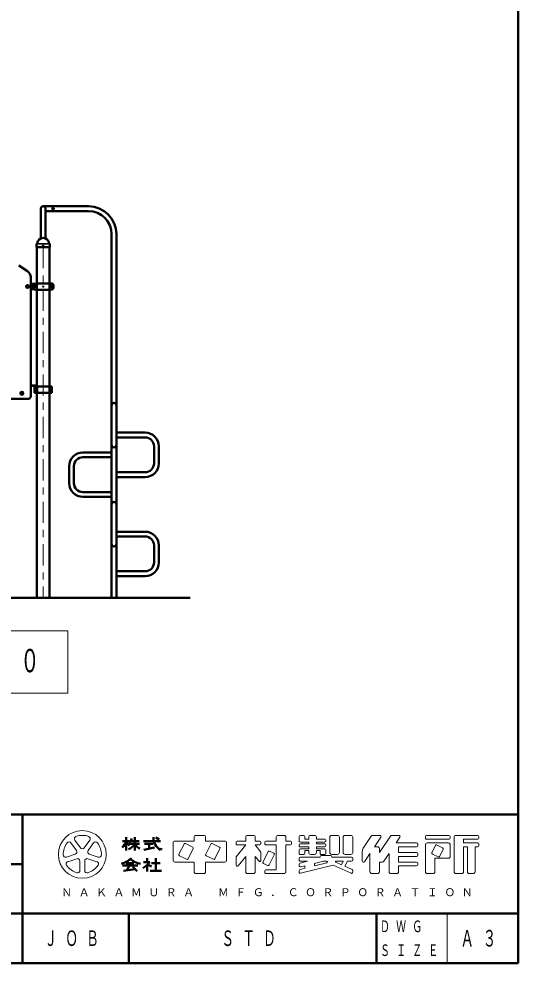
# Model space of a CAD drawing. Units: millimetres on the paper, scale 1:50. Extents: x -385 to 0, y -594 to 267.
# Drawn here: x -70.5 to 0, y -297 to -163.5 of the extents above; entities that cross this region are included whole.
import ezdxf

# ---------------------------------------------------------------- set-up
doc = ezdxf.new("R2010")
doc.units = ezdxf.units.MM
doc.linetypes.add('USER1', pattern=[4.5, 2.5, -2])
doc.linetypes.add('USER2', pattern=[6, 3, -1, 1, -1])
doc.layers.add('LY_1', color=140, linetype='Continuous', lineweight=50)
doc.styles.add('ＭＳ ゴシック', font='')
doc.styles.get('ＭＳ ゴシック').set_extended_font_data('MS Gothic')

msp = doc.modelspace()

# ---------------------------------------------------------------- linework, layer by layer
at = {"layer": 'LY_1', "color": 7}
for p, q in [((0, -297), (0, -30)), ((-46.346, -245.34), (-159.32, -245.34)), ((-385, -276), (0, -276)), ((-385, -297), (0, -297))]:
    msp.add_line(p, q, dxfattribs=at)
at = {"layer": 'LY_1'}
for p, q in [((-67.44, -194.546), (-67.44, -190.34)), ((-66.209, -190), (-67.1, -190)), ((-66.76, -194.546), (-66.76, -190.34)), ((-66.209, -190.68), (-66.76, -190.68)), ((-66.209, -190), (-60.7, -190)), ((-66.209, -190.68), (-60.7, -190.68)), ((-57.44, -193.94), (-57.44, -245.34)), ((-56.76, -193.94), (-56.76, -245.34)), ((-68.029, -195.75), (-68.021, -195.353)), ((-68.02, -195.76), (-68.029, -195.75)), ((-68.02, -195.76), (-66.181, -195.76)), ((-67.997, -195.295), (-67.975, -195.273)), ((-67.991, -195.76), (-67.991, -245.34)), ((-66.204, -195.295), (-66.226, -195.273)), ((-66.209, -195.76), (-66.209, -245.34)), ((-66.171, -195.75), (-66.181, -195.76)), ((-66.171, -195.75), (-66.18, -195.353)), ((-70.53, -198.391), (-69.306, -199.187)), ((-68.85, -216.84), (-68.85, -200.016)), ((-69.38, -201.294), (-69.3, -201.248)), ((-69.38, -201.294), (-69.38, -201.386)), ((-69.38, -201.386), (-69.3, -201.432)), ((-69.3, -201.248), (-69.22, -201.294)), ((-69.3, -201.432), (-69.22, -201.386)), ((-69.22, -201.294), (-69.22, -201.386)), ((-68.02, -200.89), (-68.85, -200.963)), ((-66.18, -200.89), (-68.021, -200.89)), ((-66.18, -200.89), (-65.865, -200.918)), ((-68.02, -201.79), (-68.85, -201.718)), ((-66.18, -201.79), (-68.021, -201.79)), ((-66.18, -201.79), (-65.865, -201.762)), ((-67.991, -215.34), (-68.85, -215.34)), ((-67.991, -215.386), (-68.85, -215.386)), ((-68.337, -215.46), (-68.337, -216.36)), ((-68.337, -215.46), (-65.864, -215.46)), ((-68.181, -215.46), (-68.181, -216.36)), ((-68.122, -215.46), (-68.122, -216.36)), ((-67.935, -215.46), (-67.935, -216.36)), ((-66.03, -215.46), (-66.03, -216.36)), ((-65.864, -215.46), (-65.864, -216.36)), ((-79.95, -217.24), (-69.25, -217.24)), ((-70.18, -216.394), (-70.1, -216.348)), ((-70.18, -216.394), (-70.18, -216.486)), ((-70.18, -216.486), (-70.1, -216.532)), ((-70.1, -216.348), (-70.02, -216.394)), ((-70.1, -216.532), (-70.02, -216.486)), ((-70.02, -216.394), (-70.02, -216.486)), ((-68.337, -216.36), (-65.864, -216.36)), ((-52.7, -222), (-56.76, -222)), ((-52.7, -222.68), (-56.76, -222.68)), ((-51.44, -226.34), (-51.44, -223.94)), ((-50.76, -226.34), (-50.76, -223.94)), ((-61.5, -224.8), (-57.44, -224.8)), ((-61.5, -225.48), (-57.44, -225.48)), ((-63.44, -229.14), (-63.44, -226.74)), ((-62.76, -229.14), (-62.76, -226.74)), ((-56.76, -227.6), (-52.7, -227.6)), ((-56.76, -228.28), (-52.7, -228.28)), ((-57.44, -230.4), (-61.5, -230.4)), ((-57.44, -231.08), (-61.5, -231.08)), ((-52.7, -236), (-56.76, -236)), ((-52.7, -236.68), (-56.76, -236.68)), ((-51.44, -240.34), (-51.44, -237.94)), ((-50.76, -240.34), (-50.76, -237.94)), ((-56.76, -241.6), (-52.7, -241.6)), ((-56.76, -242.28), (-52.7, -242.28)), ((-70, -276), (-70, -297)), ((-55.901, -279.747), (-54.956, -279.747)), ((-55.361, -279.207), (-55.361, -281.097)), ((-54.915, -280.152), (-53.471, -280.152)), ((-54.769, -279.747), (-53.525, -279.747)), ((-54.146, -279.207), (-54.146, -281.097)), ((-52.931, -279.747), (-50.501, -279.747)), ((-52.796, -280.152), (-51.581, -280.152)), ((-52.121, -280.152), (-52.121, -280.827)), ((-50.719, -279.533), (-51.16, -279.239)), ((-52.889, -280.98), (-51.353, -280.673)), ((-187.5, -283), (-70, -283)), ((-55.361, -282.852), (-54.281, -282.852)), ((-52.931, -282.717), (-52.051, -282.717)), ((-52.391, -282.177), (-52.391, -282.717)), ((-51.783, -282.852), (-50.568, -282.852)), ((-51.176, -282.177), (-51.176, -283.932)), ((-55.901, -283.216), (-53.741, -283.216)), ((-55.765, -283.933), (-54.113, -283.696)), ((-54.899, -283.216), (-55.289, -283.864)), ((-54.416, -283.393), (-53.81, -283.999)), ((-52.391, -283.09), (-52.391, -284.067)), ((-52.34, -283.04), (-51.796, -283.354)), ((-51.986, -283.932), (-50.366, -283.932)), ((-242.5, -290), (0, -290)), ((-55, -290), (-55, -297)), ((-20, -290), (-20, -297))]:
    msp.add_line(p, q, dxfattribs=at)
at = {"layer": 'LY_1', "color": 7, "lineweight": 13}
for p, q in [((-67.994, -195.33), (-66.207, -195.33)), ((-67.958, -195.26), (-66.246, -195.26)), ((-68.066, -201.155), (-68.435, -201.155)), ((-68.435, -201.525), (-68.435, -201.155)), ((-68.066, -201.525), (-68.435, -201.525)), ((-66.135, -201.155), (-65.766, -201.155)), ((-66.135, -201.525), (-65.766, -201.525)), ((-65.766, -201.525), (-65.766, -201.155)), ((-63.632, -250.022), (-120.432, -250.022)), ((-63.632, -258.822), (-63.632, -250.022)), ((-120.432, -258.822), (-63.632, -258.822)), ((-45.506, -278.937), (-44.426, -278.937)), ((-38.216, -278.937), (-37.406, -278.937)), ((-33.896, -278.937), (-33.086, -278.937)), ((-30.764, -278.937), (-30.278, -278.937)), ((-28.766, -278.937), (-29.306, -278.937)), ((-26.336, -278.937), (-25.526, -278.937)), ((-24.446, -278.937), (-23.636, -278.937)), ((-20.521, -278.937), (-19.529, -278.937)), ((-17.821, -278.937), (-16.829, -278.937)), ((-12.944, -278.937), (-9.758, -278.937)), ((-8.786, -278.937), (-5.708, -278.937)), ((-62.39, -281.083), (-63.175, -280.003)), ((-62.629, -279.607), (-61.844, -280.687)), ((-61.298, -280.687), (-60.513, -279.607)), ((-59.967, -280.003), (-60.752, -281.083)), ((-48.746, -280.017), (-48.746, -282.447)), ((-48.476, -279.747), (-45.776, -279.747)), ((-47.198, -280.162), (-47.918, -281.6)), ((-45.975, -280.592), (-46.981, -280.089)), ((-45.776, -279.207), (-45.776, -279.747)), ((-44.156, -279.207), (-44.156, -279.747)), ((-44.156, -279.747), (-41.456, -279.747)), ((-43.418, -280.162), (-44.138, -281.6)), ((-42.195, -280.592), (-43.201, -280.089)), ((-41.186, -280.017), (-41.186, -282.447)), ((-39.836, -279.909), (-39.836, -280.125)), ((-38.486, -280.287), (-39.836, -281.974)), ((-39.674, -279.747), (-38.486, -279.747)), ((-39.674, -280.287), (-38.486, -280.287)), ((-38.486, -279.207), (-38.486, -279.747)), ((-37.136, -279.207), (-37.136, -279.747)), ((-37.136, -279.747), (-36.488, -279.747)), ((-37.136, -280.287), (-36.326, -281.299)), ((-37.136, -280.287), (-36.488, -280.287)), ((-36.326, -279.909), (-36.326, -280.125)), ((-35.786, -279.909), (-35.786, -280.125)), ((-35.624, -279.747), (-34.166, -279.747)), ((-35.624, -280.287), (-34.166, -280.287)), ((-34.166, -279.207), (-34.166, -279.747)), ((-34.166, -280.287), (-34.166, -283.797)), ((-32.816, -279.207), (-32.816, -279.747)), ((-32.816, -279.747), (-32.168, -279.747)), ((-32.816, -280.287), (-32.816, -284.067)), ((-32.816, -280.287), (-32.168, -280.287)), ((-32.006, -279.909), (-32.006, -280.125)), ((-30.926, -279.099), (-30.926, -279.72)), ((-30.926, -280.314), (-30.926, -280.395)), ((-30.764, -279.882), (-29.576, -279.882)), ((-30.764, -280.152), (-29.576, -280.152)), ((-30.116, -279.099), (-30.116, -279.477)), ((-30.116, -279.477), (-29.576, -279.477)), ((-29.576, -279.207), (-29.576, -279.477)), ((-29.576, -279.882), (-29.576, -280.152)), ((-28.496, -279.207), (-28.496, -279.477)), ((-28.496, -279.477), (-27.308, -279.477)), ((-28.496, -279.882), (-27.308, -279.882)), ((-28.496, -279.882), (-28.496, -280.152)), ((-28.496, -280.152), (-27.308, -280.152)), ((-27.146, -279.639), (-27.146, -279.72)), ((-27.146, -280.314), (-27.146, -280.395)), ((-26.606, -279.207), (-26.606, -281.367)), ((-25.256, -279.207), (-25.256, -281.367)), ((-24.716, -279.207), (-24.716, -281.367)), ((-23.366, -279.207), (-23.366, -281.367)), ((-21.88, -280.758), (-20.746, -279.057)), ((-20.306, -280.557), (-19.394, -279.189)), ((-19.586, -281.367), (-18.046, -279.057)), ((-17.246, -280.017), (-16.694, -279.189)), ((-17.246, -280.017), (-14.348, -280.017)), ((-14.186, -280.179), (-14.186, -280.395)), ((-13.106, -279.099), (-13.106, -279.315)), ((-13.106, -280.287), (-13.106, -284.067)), ((-12.944, -279.477), (-9.758, -279.477)), ((-12.836, -280.017), (-9.866, -280.017)), ((-11.449, -280.305), (-10.659, -280.7)), ((-9.596, -279.099), (-9.596, -279.315)), ((-9.596, -280.287), (-9.596, -281.907)), ((-9.056, -279.207), (-9.056, -284.067)), ((-7.706, -279.477), (-7.706, -280.017)), ((-7.706, -279.477), (-5.708, -279.477)), ((-7.706, -280.017), (-5.708, -280.017)), ((-5.546, -279.099), (-5.546, -279.315)), ((-5.546, -280.179), (-5.546, -280.395)), ((-63.828, -282.015), (-62.559, -281.603)), ((-60.583, -281.603), (-59.313, -282.015)), ((-46.622, -282.248), (-45.902, -280.81)), ((-42.842, -282.248), (-42.122, -280.81)), ((-36.326, -281.299), (-36.326, -282.457)), ((-35.318, -281.242), (-36.038, -282.68)), ((-34.454, -281.674), (-35.174, -283.112)), ((-35.101, -281.169), (-34.527, -281.456)), ((-30.926, -280.989), (-30.926, -281.475)), ((-30.764, -280.557), (-29.576, -280.557)), ((-30.764, -280.827), (-29.576, -280.827)), ((-30.764, -281.637), (-30.278, -281.637)), ((-30.116, -281.097), (-29.576, -281.097)), ((-30.116, -281.097), (-30.116, -281.475)), ((-29.576, -280.557), (-29.576, -280.827)), ((-29.576, -281.097), (-29.576, -281.367)), ((-29.306, -281.637), (-28.766, -281.637)), ((-28.496, -280.557), (-27.308, -280.557)), ((-28.496, -280.557), (-28.496, -280.827)), ((-28.496, -280.827), (-27.308, -280.827)), ((-28.496, -281.097), (-28.496, -281.367)), ((-28.496, -281.097), (-27.956, -281.097)), ((-27.956, -281.097), (-27.956, -281.475)), ((-27.794, -281.637), (-27.308, -281.637)), ((-27.146, -280.989), (-27.146, -281.475)), ((-26.336, -281.637), (-25.526, -281.637)), ((-24.446, -281.637), (-23.636, -281.637)), ((-22.016, -281.207), (-22.016, -282.587)), ((-21.719, -282.677), (-20.936, -281.502)), ((-20.936, -281.502), (-20.936, -284.067)), ((-20.306, -280.557), (-19.856, -280.557)), ((-19.586, -280.827), (-19.586, -281.367)), ((-18.966, -282.596), (-18.236, -281.502)), ((-18.236, -281.502), (-18.236, -284.067)), ((-16.886, -280.557), (-14.348, -280.557)), ((-16.886, -280.557), (-16.886, -281.367)), ((-16.886, -281.367), (-14.348, -281.367)), ((-14.186, -281.529), (-14.186, -281.745)), ((-11.666, -280.378), (-12.17, -281.384)), ((-12.097, -281.601), (-11.307, -281.996)), ((-10.586, -280.918), (-11.09, -281.924)), ((-7.706, -280.557), (-7.166, -280.557)), ((-7.706, -280.557), (-7.706, -284.067)), ((-7.166, -280.557), (-7.166, -284.067)), ((-6.086, -280.557), (-5.708, -280.557)), ((-6.086, -280.557), (-6.086, -284.067)), ((-62.35, -282.245), (-63.62, -282.657)), ((-61.908, -283.901), (-61.908, -282.566)), ((-61.233, -282.566), (-61.233, -283.901)), ((-59.522, -282.657), (-60.792, -282.245)), ((-48.476, -282.717), (-45.776, -282.717)), ((-47.845, -281.817), (-46.839, -282.32)), ((-45.776, -282.717), (-45.776, -284.067)), ((-44.156, -282.717), (-41.456, -282.717)), ((-44.156, -282.717), (-44.156, -284.067)), ((-44.065, -281.817), (-43.059, -282.32)), ((-39.836, -281.974), (-39.836, -283.132)), ((-38.486, -281.907), (-39.547, -283.234)), ((-38.486, -281.907), (-38.486, -284.067)), ((-37.136, -281.907), (-36.614, -282.559)), ((-37.136, -281.907), (-37.136, -284.067)), ((-35.965, -282.897), (-35.391, -283.184)), ((-30.926, -282.204), (-30.926, -282.42)), ((-30.926, -283.005), (-30.926, -283.227)), ((-29.74, -282.582), (-30.803, -282.848)), ((-30.764, -282.042), (-27.956, -282.042)), ((-30.764, -282.582), (-29.74, -282.582)), ((-27.513, -282.582), (-28.766, -282.895)), ((-27.023, -282.821), (-28.766, -283.257)), ((-28.766, -282.895), (-28.766, -283.257)), ((-27.956, -281.934), (-27.956, -282.042)), ((-27.794, -281.772), (-26.498, -281.772)), ((-27.513, -282.582), (-27.053, -282.582)), ((-26.336, -281.934), (-26.336, -282.042)), ((-26.336, -282.042), (-23.528, -282.042)), ((-25.771, -282.737), (-24.968, -283.094)), ((-25.738, -282.582), (-24.712, -282.582)), ((-24.968, -283.094), (-24.712, -282.582)), ((-24.474, -283.313), (-24.108, -282.582)), ((-24.108, -282.582), (-23.528, -282.582)), ((-23.366, -282.204), (-23.366, -282.42)), ((-19.586, -282.717), (-19.19, -282.717)), ((-19.586, -282.717), (-19.586, -284.067)), ((-16.886, -281.907), (-16.886, -282.717)), ((-16.886, -281.907), (-14.348, -281.907)), ((-16.886, -282.717), (-14.348, -282.717)), ((-14.186, -282.879), (-14.186, -283.095)), ((-11.756, -282.177), (-11.756, -284.067)), ((-11.756, -282.177), (-9.866, -282.177)), ((-45.506, -284.337), (-44.426, -284.337)), ((-38.216, -284.337), (-37.406, -284.337)), ((-35.786, -283.959), (-35.786, -284.175)), ((-35.624, -283.797), (-34.166, -283.797)), ((-35.624, -284.337), (-33.086, -284.337)), ((-30.926, -283.923), (-30.926, -284.146)), ((-30.116, -283.594), (-30.803, -283.766)), ((-26.15, -283.159), (-30.725, -284.303)), ((-30.116, -283.232), (-30.725, -283.385)), ((-30.116, -283.232), (-30.116, -283.594)), ((-26.15, -283.159), (-23.594, -284.295)), ((-24.474, -283.313), (-23.462, -283.763)), ((-23.366, -283.911), (-23.366, -284.147)), ((-20.666, -284.337), (-19.856, -284.337)), ((-17.966, -284.337), (-17.156, -284.337)), ((-16.886, -283.257), (-16.886, -284.067)), ((-16.886, -283.257), (-14.348, -283.257)), ((-12.836, -284.337), (-12.026, -284.337)), ((-8.786, -284.337), (-7.976, -284.337)), ((-6.896, -284.337), (-6.356, -284.337)), ((-10, -290), (-10, -297))]:
    msp.add_line(p, q, dxfattribs=at)
at = {"layer": 'LY_1', "color": 7, "linetype": 'USER2', "lineweight": 13}
msp.add_line((-67.1, -195.76), (-67.1, -245.34), dxfattribs=at)
at = {"layer": 'LY_1'}
for centre, radius in [((-65.7, -190.34), 0.12), ((-67.1, -195.6), 0.06), ((-69.3, -201.34), 0.21), ((-70.1, -216.44), 0.21)]:
    msp.add_circle(centre, radius, dxfattribs=at)
at = {"layer": 'LY_1', "color": 7, "lineweight": 13}
for centre, radius in [((-69.3, -201.34), 0.24), ((-69.3, -201.34), 0.11), ((-68.25, -201.34), 0.185), ((-68.25, -201.34), 0.1), ((-67.1, -201.34), 0.1), ((-65.95, -201.34), 0.185), ((-65.95, -201.34), 0.1), ((-70.1, -216.44), 0.24), ((-70.1, -216.44), 0.11), ((-61.571, -281.637), 3.375)]:
    msp.add_circle(centre, radius, dxfattribs=at)
at = {"layer": 'LY_1', "color": 7, "linetype": 'USER1', "lineweight": 13}
for centre in [(-69.3, -201.34), (-70.1, -216.44)]:
    msp.add_circle(centre, 0.125, dxfattribs=at)
at = {"layer": 'LY_1'}
for centre, radius, start, end in [((-67.1, -190.34), 0.34, 0, 180), ((-60.7, -193.94), 3.94, 0, 90), ((-60.7, -193.94), 3.26, 0, 90), ((-67.1, -195.34), 0.864, 90, 173.3676), ((-67.1, -195.34), 0.864, 6.6324, 90), ((-67.937, -195.355), 0.084, 135, 178.99605), ((-68.014, -195.234), 0.056, 315, 353.3676), ((-66.187, -195.234), 0.056, 186.6324, 225), ((-66.264, -195.355), 0.084, 1.00395, 45), ((-69.85, -200.025), 1, 0, 57), ((-67.55, -201.34), 1, 163.80375, 196.19625), ((-68.319, -201.117), 0.2, 95, 163.80375), ((-65.882, -201.117), 0.2, 16.19625, 85), ((-66.65, -201.34), 1, 343.80375, 16.19625), ((-68.319, -201.563), 0.2, 196.19625, 265), ((-65.882, -201.563), 0.2, 275, 343.80375), ((-69.25, -216.84), 0.4, 270, 0), ((-57.1, -218.14), 0.34, 0, 180), ((-52.7, -223.94), 1.94, 0, 90), ((-52.7, -223.94), 1.26, 0, 90), ((-57.1, -223.74), 0.34, 180, 0), ((-61.5, -226.74), 1.94, 90, 180), ((-61.5, -226.74), 1.26, 90, 180), ((-52.7, -226.34), 1.94, 270, 0), ((-52.7, -226.34), 1.26, 270, 0), ((-61.5, -229.14), 1.94, 180, 270), ((-61.5, -229.14), 1.26, 180, 270), ((-57.1, -232.14), 0.34, 0, 180), ((-52.7, -237.94), 1.94, 0, 90), ((-52.7, -237.94), 1.26, 0, 90), ((-57.1, -237.74), 0.34, 180, 0), ((-52.7, -240.34), 1.94, 270, 0), ((-52.7, -240.34), 1.26, 270, 0), ((-57.466, -278.916), 2.285, 311.36185, 337.13638), ((-53.383, -278.573), 2.345, 212.50346, 230.00631), ((-56.374, -278.182), 3.034, 295.86917, 317.23867), ((-56.002, -278.953), 1.467, 313.72108, 343.54317), ((-51.918, -278.182), 3.034, 222.76131, 240.10806), ((-49.563, -279.306), 1.953, 177.09472, 240.51891), ((-51.54, -280.195), 1.299, 321.42112, 334.8249), ((-56.898, -279.743), 3.32, 285.11261, 313.40619), ((-52.77, -279.806), 3.192, 231.17281, 259.75506), ((-55.66, -279.774), 4.657, 304.87257, 320.80411)]:
    msp.add_arc(centre, radius, start, end, dxfattribs=at)
at = {"layer": 'LY_1', "color": 7, "lineweight": 13}
for centre, radius, start, end in [((-70.626, -201.34), 2.567, 355.87048, 4.12952), ((-63.575, -201.34), 2.567, 175.87048, 184.12952), ((-61.571, -281.637), 2.7, 70.60155, 109.39847), ((-45.506, -279.207), 0.27, 89.99998, 179.99996), ((-44.426, -279.207), 0.27, 0, 89.99998), ((-38.216, -279.207), 0.27, 89.99998, 179.99996), ((-37.406, -279.207), 0.27, 0, 89.99998), ((-33.896, -279.207), 0.27, 89.99998, 179.99996), ((-33.086, -279.207), 0.27, 0, 89.99998), ((-30.764, -279.099), 0.162, 89.99998, 179.99996), ((-30.278, -279.099), 0.162, 0, 89.99998), ((-29.306, -279.207), 0.27, 89.99998, 179.99996), ((-28.766, -279.207), 0.27, 0, 89.99998), ((-26.336, -279.207), 0.27, 89.99998, 179.99996), ((-25.526, -279.207), 0.27, 0, 89.99998), ((-24.446, -279.207), 0.27, 89.99998, 179.99996), ((-23.636, -279.207), 0.27, 0, 89.99998), ((-20.521, -279.207), 0.27, 89.99998, 146.30984), ((-19.529, -279.099), 0.162, 326.31015, 89.99998), ((-17.821, -279.207), 0.27, 89.99998, 146.3098), ((-16.829, -279.099), 0.162, 326.31003, 89.99998), ((-12.944, -279.099), 0.162, 89.99998, 179.99996), ((-9.758, -279.099), 0.162, 0, 89.99998), ((-8.786, -279.207), 0.27, 89.99998, 179.99996), ((-5.708, -279.099), 0.162, 0, 89.99998), ((-61.571, -281.637), 2.7, 142.60154, 181.39846), ((-63.448, -280.202), 0.338, 35.99999, 142.60154), ((-62.356, -279.408), 0.338, 109.39847, 215.99997), ((-60.786, -279.408), 0.338, 324, 70.60155), ((-59.694, -280.202), 0.338, 37.39846, 143.99995), ((-61.571, -281.637), 2.7, 358.60155, 37.39847), ((-48.476, -280.017), 0.27, 89.99998, 179.99996), ((-47.054, -280.234), 0.162, 63.43492, 153.43499), ((-43.274, -280.234), 0.162, 63.43492, 153.43499), ((-41.456, -280.017), 0.27, 0, 89.99998), ((-39.674, -279.909), 0.162, 89.99998, 179.99996), ((-39.674, -280.125), 0.162, 179.99998, 270.00002), ((-36.488, -279.909), 0.162, 0, 89.99998), ((-36.488, -280.125), 0.162, 270.00002, 0), ((-35.624, -279.909), 0.162, 89.99998, 179.99996), ((-35.624, -280.125), 0.162, 179.99998, 270.00002), ((-32.168, -279.909), 0.162, 0, 89.99998), ((-32.168, -280.125), 0.162, 270.00002, 0), ((-30.764, -279.72), 0.162, 179.99998, 270.00002), ((-30.764, -280.314), 0.162, 89.99998, 179.99996), ((-27.308, -279.639), 0.162, 0, 89.99998), ((-27.308, -279.72), 0.162, 270.00002, 0), ((-27.308, -280.314), 0.162, 0, 89.99998), ((-14.348, -280.179), 0.162, 0, 89.99998), ((-12.944, -279.315), 0.162, 179.99998, 270.00002), ((-12.836, -280.287), 0.27, 89.99998, 179.99996), ((-11.522, -280.45), 0.162, 63.43447, 153.43474), ((-9.866, -280.287), 0.27, 0, 89.99998), ((-9.758, -279.315), 0.162, 270.00002, 0), ((-5.708, -279.315), 0.162, 270.00002, 0), ((-5.708, -280.179), 0.162, 0, 89.99998), ((-62.663, -281.282), 0.338, 287.99998, 35.99999), ((-61.571, -280.488), 0.338, 215.99998, 324), ((-60.479, -281.282), 0.338, 143.99996, 251.99999), ((-47.773, -281.672), 0.162, 153.43495, 243.43485), ((-46.047, -280.737), 0.162, 333.4349, 63.43487), ((-43.993, -281.672), 0.162, 153.43495, 243.43485), ((-42.267, -280.737), 0.162, 333.4349, 63.43487), ((-35.174, -281.314), 0.162, 63.43487, 153.43498), ((-34.599, -281.601), 0.162, 333.43492, 63.43493), ((-30.764, -280.395), 0.162, 179.99998, 270.00002), ((-30.764, -280.989), 0.162, 89.99998, 179.99996), ((-30.764, -281.475), 0.162, 179.99998, 270.00002), ((-30.278, -281.475), 0.162, 270.00002, 0), ((-29.306, -281.367), 0.27, 179.99998, 270.00002), ((-28.766, -281.367), 0.27, 270.00002, 0), ((-27.794, -281.475), 0.162, 179.99998, 270.00002), ((-27.308, -280.395), 0.162, 270.00002, 0), ((-27.308, -280.989), 0.162, 0, 89.99998), ((-27.308, -281.475), 0.162, 270.00002, 0), ((-26.336, -281.367), 0.27, 179.99998, 270.00002), ((-25.526, -281.367), 0.27, 270.00002, 0), ((-24.446, -281.367), 0.27, 179.99998, 270.00002), ((-23.636, -281.367), 0.27, 270.00002, 0), ((-21.206, -281.207), 0.81, 146.30999, 179.99996), ((-19.856, -280.827), 0.27, 0, 89.99998), ((-14.348, -280.395), 0.162, 270.00002, 0), ((-14.348, -281.529), 0.162, 0, 89.99998), ((-12.025, -281.456), 0.162, 153.43517, 243.43529), ((-10.731, -280.845), 0.162, 333.43484, 63.43447), ((-5.708, -280.395), 0.162, 270.00002, 0), ((-63.933, -281.694), 0.338, 181.39848, 287.99997), ((-63.516, -282.978), 0.338, 107.99999, 214.60154), ((-62.246, -282.566), 0.338, 359.99997, 107.99999), ((-60.896, -282.566), 0.338, 71.99997, 179.99999), ((-59.626, -282.978), 0.338, 325.39847, 71.99996), ((-59.209, -281.694), 0.338, 252.00001, 358.60156), ((-48.476, -282.447), 0.27, 179.99998, 270.00002), ((-46.766, -282.175), 0.162, 243.43498, 333.43496), ((-42.986, -282.175), 0.162, 243.43498, 333.43496), ((-41.456, -282.447), 0.27, 270.00002, 0), ((-36.488, -282.457), 0.162, 218.65962, 0), ((-35.893, -282.752), 0.162, 153.43487, 243.4348), ((-30.764, -282.204), 0.162, 89.99998, 179.99996), ((-30.764, -282.42), 0.162, 179.99998, 270.00002), ((-30.764, -283.005), 0.162, 104.03614, 179.99996), ((-27.794, -281.934), 0.162, 89.99998, 179.99996), ((-27.053, -282.703), 0.121, 284.0365, 89.99998), ((-26.498, -281.934), 0.162, 0, 89.99998), ((-25.738, -282.663), 0.081, 89.99998, 246.03817), ((-23.528, -282.204), 0.162, 0, 89.99998), ((-23.528, -282.42), 0.162, 270.00002, 0), ((-21.854, -282.587), 0.162, 179.99998, 326.30997), ((-19.19, -282.447), 0.27, 270.00002, 326.31002), ((-14.348, -281.745), 0.162, 270.00002, 0), ((-14.348, -282.879), 0.162, 0, 89.99998), ((-11.234, -281.851), 0.162, 243.43534, 333.43491), ((-9.866, -281.907), 0.27, 270.00002, 0), ((-61.571, -281.637), 2.7, 214.60156, 253.39848), ((-62.246, -283.901), 0.338, 253.39847, 359.99997), ((-60.896, -283.901), 0.338, 179.99999, 286.60154), ((-61.571, -281.637), 2.7, 286.60155, 325.39847), ((-45.506, -284.067), 0.27, 179.99998, 270.00002), ((-44.426, -284.067), 0.27, 270.00002, 0), ((-39.674, -283.132), 0.162, 179.99998, 321.34037), ((-38.216, -284.067), 0.27, 179.99998, 270.00002), ((-37.406, -284.067), 0.27, 270.00002, 0), ((-35.624, -283.959), 0.162, 89.99998, 179.99996), ((-35.624, -284.175), 0.162, 179.99998, 270.00002), ((-35.318, -283.039), 0.162, 243.43487, 333.43498), ((-33.086, -284.067), 0.27, 270.00002, 0), ((-30.764, -283.227), 0.162, 179.99998, 284.03612), ((-30.764, -283.923), 0.162, 104.03614, 179.99996), ((-30.764, -284.146), 0.162, 179.99998, 284.03612), ((-23.528, -284.147), 0.162, 246.03699, 0), ((-23.528, -283.911), 0.162, 0, 66.03701), ((-20.666, -284.067), 0.27, 179.99998, 270.00002), ((-19.856, -284.067), 0.27, 270.00002, 0), ((-17.966, -284.067), 0.27, 179.99998, 270.00002), ((-17.156, -284.067), 0.27, 270.00002, 0), ((-14.348, -283.095), 0.162, 270.00002, 0), ((-12.836, -284.067), 0.27, 179.99998, 270.00002), ((-12.026, -284.067), 0.27, 270.00002, 0), ((-8.786, -284.067), 0.27, 179.99998, 270.00002), ((-7.976, -284.067), 0.27, 270.00002, 0), ((-6.896, -284.067), 0.27, 179.99998, 270.00002), ((-6.356, -284.067), 0.27, 270.00002, 0)]:
    msp.add_arc(centre, radius, start, end, dxfattribs=at)

# ---------------------------------------------------------------- texts
at = {"layer": 'LY_1', "color": 7, "style": 'ＭＳ ゴシック'}
for s, insert, char_height, attachment_point in [('\\T1.64;\\W0.6;Ｂ視立面図\u3000Ｓ＝１／５０', (-119.032, -254.422), 3.299, 4), ('\\T1.64;ＮＡＫＡＭＵＲＡ\u3000ＭＦＧ．ＣＯＲＰＯＲＡＴＩＯＮ', (-35, -287), 1.1, 5), ('\\T1.64;\\W0.6;ＤＷＧ', (-19.5, -291.812), 1.65, 4), ('\\T1.64;\\W0.6;ＪＯＢ', (-62.5, -293.5), 2.199, 5), ('\\T1.64;\\W0.6;ＳＴＤ', (-37.5, -293.5), 2.199, 5), ('\\T1.64;\\W0.6;Ａ３', (-5, -293.5), 2.346, 5), ('\\T1.64;\\W0.6;ＳＩＺＥ', (-19.5, -295.188), 1.65, 4)]:
    msp.add_mtext(s, dxfattribs=dict(at, insert=insert, char_height=char_height, attachment_point=attachment_point))

doc.saveas('drawing.dxf')
